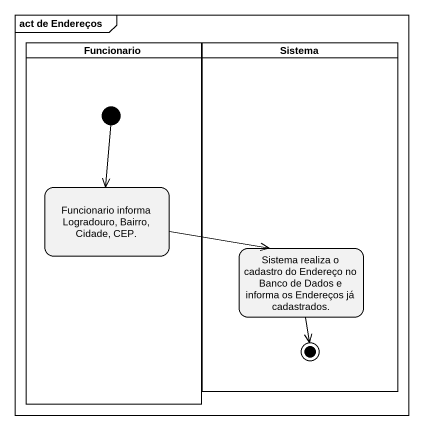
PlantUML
@startuml
mainframe act de Endereços
hide empty description
state Funcionario <<partition>> {
  state "Funcionario informa Logradouro, Bairro, Cidade, CEP." as Funcionario_informa
  [*] --> Funcionario_informa
}
state Sistema <<partition>> {
  state "Sistema realiza o cadastro do Endereço no Banco de Dados e informa os Endereços já cadastrados." as Sistema_realiza_o_cadastro
  Sistema_realiza_o_cadastro --> [*]
}
Funcionario_informa -right-> Sistema_realiza_o_cadastro
@enduml
